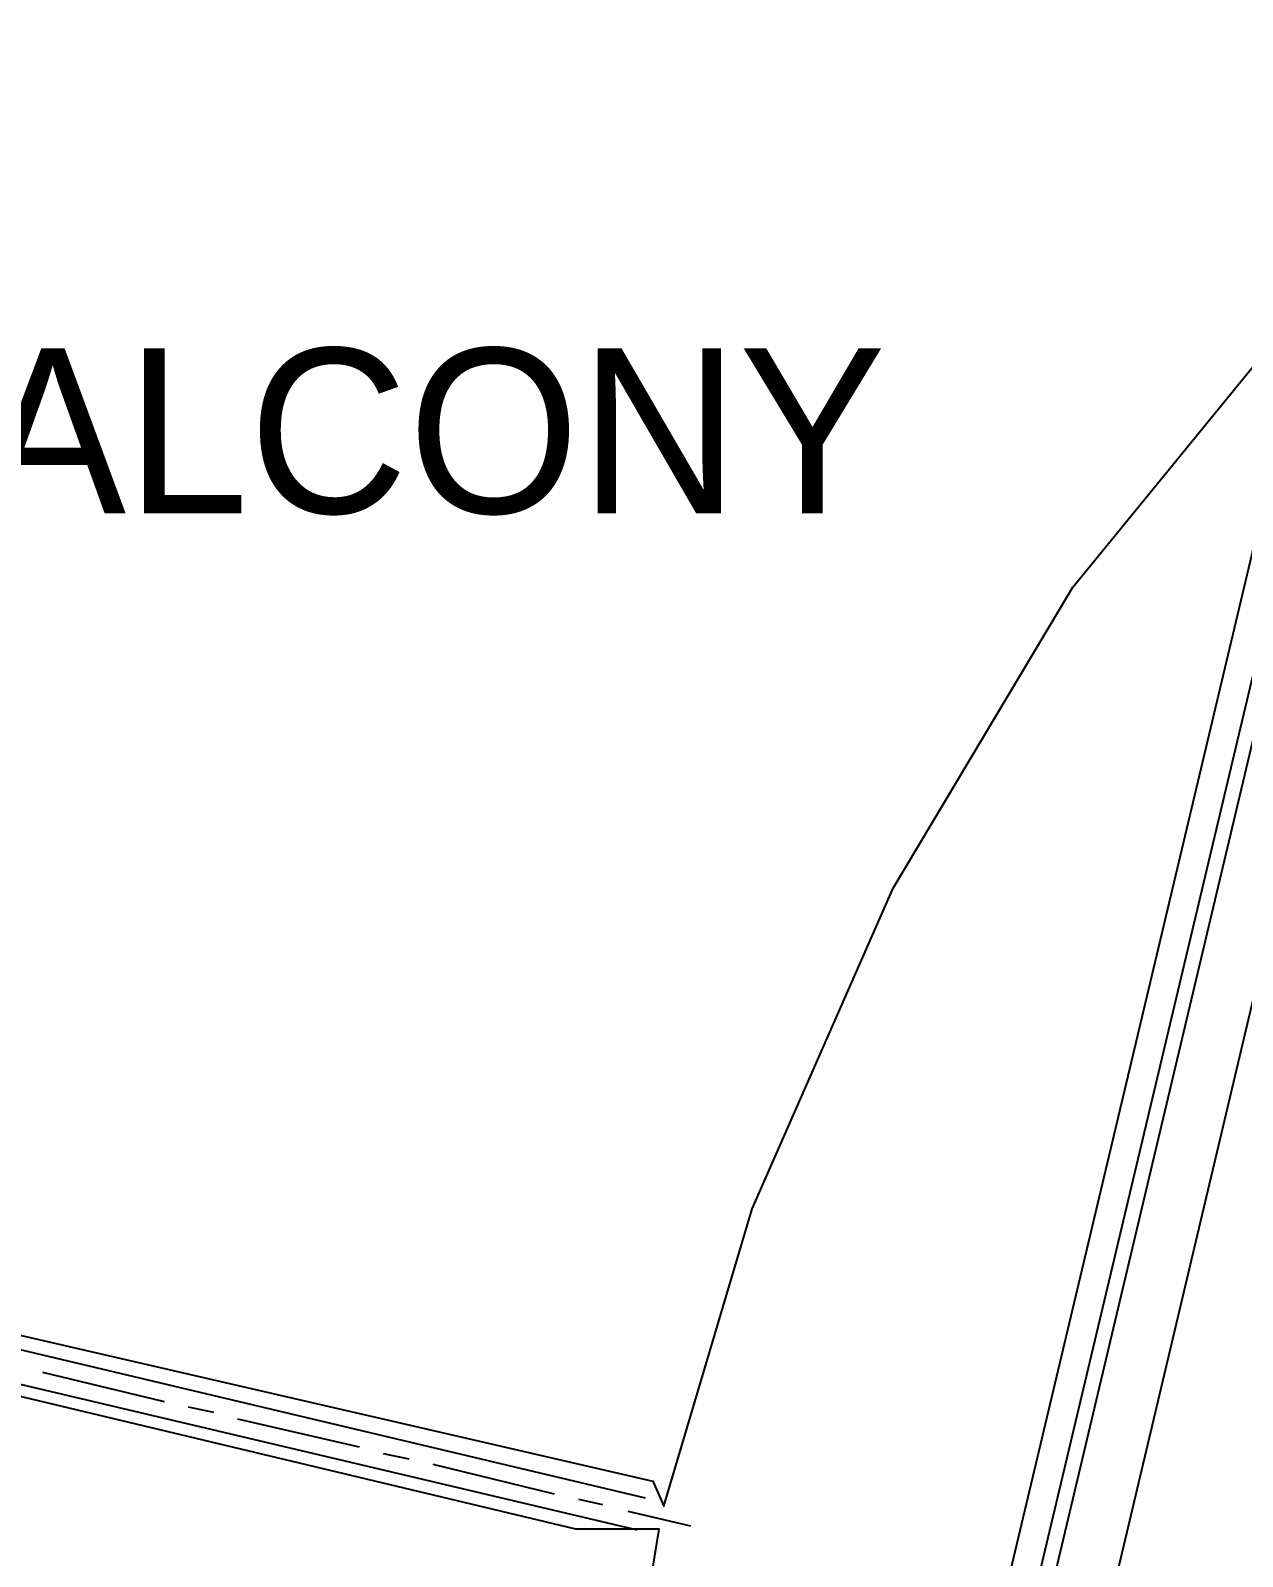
# Model space of a CAD drawing. Header units: feet. Extents: x -84 to 198, y -22 to 181.
# Drawn here: x 123.36 to 135.45, y 72.62 to 87.85 of the extents above; entities that cross this region are included whole.
import ezdxf
from ezdxf.enums import TextEntityAlignment as Align

# ---------------------------------------------------------------- set-up
doc = ezdxf.new("R2010")
doc.units = ezdxf.units.FT
for name, color, linetype in [('A-AREA-UNIDAD', 30, 'CONTINUOUS'), ('A-LINEA', 7, 'CONTINUOUS'), ('A-TEXTO-PDF', 3, 'CONTINUOUS')]:
    doc.layers.add(name, color=color, linetype=linetype)

msp = doc.modelspace()

# ---------------------------------------------------------------- linework, layer by layer
at = {"layer": 'A-AREA-UNIDAD'}
for points in [[(66.752, 88.3733), (101.088, 80.2133), (101.2, 80.6933), (102.208, 80.6933), (104.608, 80.0889), (104.672, 79.36), (117.312, 76.3733), (118.32, 76.4089), (118.48, 75.9289), (129.568, 73.3689), (129.68, 73.12), (130.56, 76.0889), (131.968, 79.2889), (133.76, 82.2933), (136.4, 85.5289)], [(125.952, 33.6356), (127.76, 36.5689), (129.088, 39.36), (130.048, 42.08), (131.008, 46.56), (131.232, 51.4489), (130.8, 55.6089), (129.44, 61.0133), (128.96, 64.3733), (128.96, 68.7644), (129.632, 72.8889), (128.8, 72.8889), (118.24, 75.4133), (118.112, 74.9689), (117.152, 74.9689), (117.088, 75.52), (104.4, 78.5244), (104.24, 78.0444), (102.912, 78.1333), (100.928, 78.6133), (100.8, 79.36), (66.048, 87.6089), (65.6, 87.5733), (63.68, 79.2889)]]:
    msp.add_lwpolyline(points, dxfattribs=at)
at = {"layer": 'A-LINEA'}
for p, q in [((137.4552, 86.2021), (130.7014, 57.6475)), ((136.2784, 85.7137), (129.8533, 58.6431)), ((136.5216, 85.4857), (130.173, 58.7375)), ((136.6481, 85.3763), (130.3393, 58.7828)), ((118.24, 75.8711), (129.4933, 73.2044)), ((118.16, 75.5378), (129.4133, 72.8844)), ((123.48, 74.4578), (124.6933, 74.1644)), ((124.9333, 74.1111), (125.1867, 74.0578)), ((125.4267, 73.9911), (126.64, 73.7111)), ((126.88, 73.6444), (127.1333, 73.5911)), ((127.3733, 73.5378), (128.5867, 73.2444)), ((128.8267, 73.1911), (129.0667, 73.1378)), ((129.32, 73.0711), (129.9467, 72.9244))]:
    msp.add_line(p, q, dxfattribs=at)

# ---------------------------------------------------------------- texts
at = {"layer": 'A-TEXTO-PDF'}
msp.add_text('BALCONY', height=1.646, dxfattribs=at).set_placement((126.6365, 83.0318), align=Align.CENTER)

doc.saveas('drawing.dxf')
